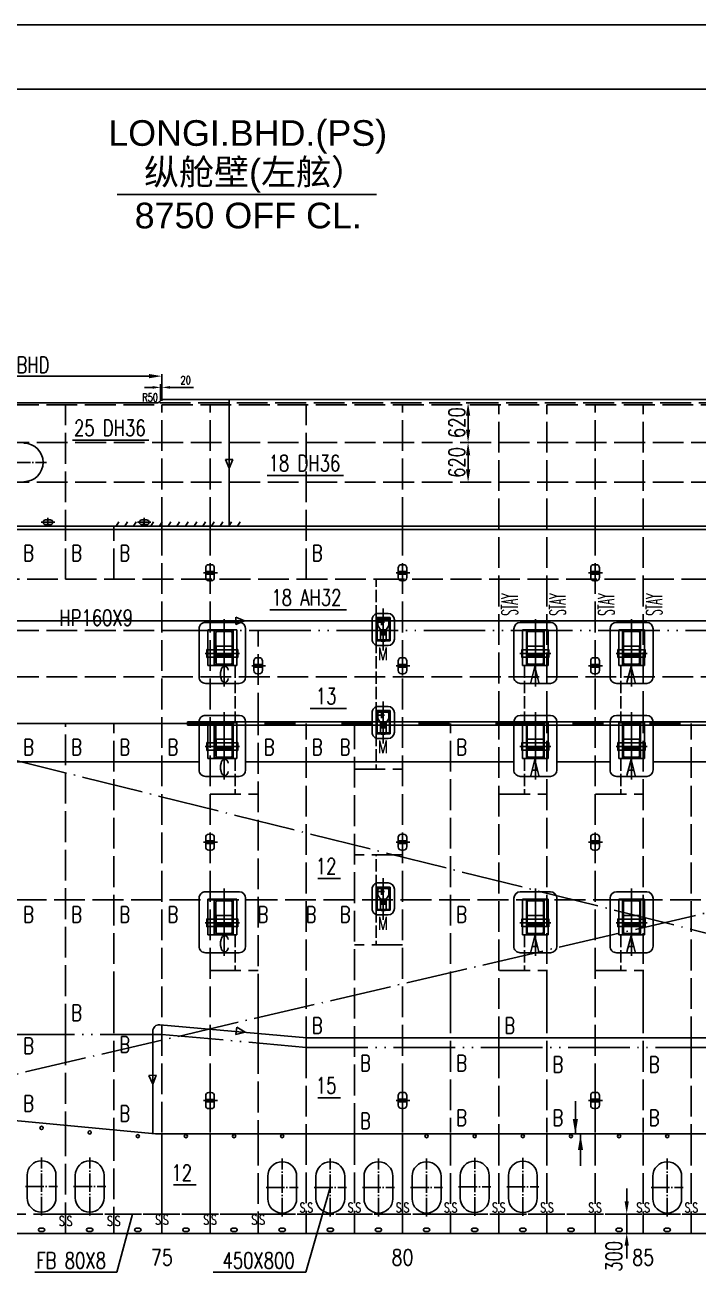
# Model space of a CAD drawing. Extents: x 415680 to 564480, y 322172 to 354547.
# Drawn here: x 468206 to 478696, y 332527 to 351972 of the extents above; entities that cross this region are included whole.
import ezdxf
from ezdxf.enums import TextEntityAlignment as Align

# ---------------------------------------------------------------- set-up
doc = ezdxf.new("R2010")
doc.units = 0
doc.header["$LTSCALE"] = 40
doc.header["$MEASUREMENT"] = 0
for name, pattern in [('ACAD_ISO02W100', [15, 12, -3]), ('ACAD_ISO03W100', [30, 12, -18]), ('ACAD_ISO04W100', [30.5, 24, -3, 0.5, -3]), ('ACAD_ISO05W100', [34, 24, -3, 0.5, -3, 0.5, -3]), ('DASHDOT', [1, 0.5, -0.25, 0, -0.25]), ('HIDDEN', [0.375, 0.25, -0.125])]:
    doc.linetypes.add(name, pattern=pattern)
doc.layers.get('0').update_dxf_attribs({"linetype": 'CONTINUOUS'})
doc.layers.get('DEFPOINTS').update_dxf_attribs({"linetype": 'CONTINUOUS'})
for name, color, linetype in [('01CONTINUOUS', 2, 'CONTINUOUS'), ('11TEXTE', 4, 'CONTINUOUS'), ('12TEXTC', 6, 'CONTINUOUS'), ('BT_ENG', 7, 'CONTINUOUS'), ('C-CEN', 4, 'ACAD_ISO04W100'), ('C-CON', 4, 'CONTINUOUS'), ('C-DAS', 4, 'ACAD_ISO02W100'), ('FRAME', 7, 'CONTINUOUS'), ('Y-CON', 2, 'CONTINUOUS'), ('Y-DAS', 2, 'ACAD_ISO02W100'), ('Y-H', 2, 'ACAD_ISO03W100'), ('Y-PH', 2, 'ACAD_ISO05W100')]:
    doc.layers.add(name, color=color, linetype=linetype)
doc.styles.add('ROMANS', font='romans.shx', dxfattribs={"width": 0.75, "height": 250, "bigfont": 'hzdx.shx'})
doc.styles.add('SWISS721LIGHTBT', font='swissl.ttf')
doc.dimstyles.new('DM-100', dxfattribs={"dimscale": 0, "dimtxt": 250, "dimasz": 200, "dimexe": 30, "dimexo": 30, "dimgap": 50, "dimtad": 1, "dimdec": 0, "dimzin": 0, "dimdsep": 46, "dimtxsty": 'ROMANS', "dimcen": 0, "dimclrd": 1, "dimclre": 1, "dimclrt": 1, "dimadec": 0, "dimazin": 0, "dimtfac": 1, "dimtdec": 0, "dimtmove": 0, "dimatfit": 3, "dimfxl": 1, "dimtolj": 1, "dimtzin": 0, "dimarcsym": 0})

# ---------------------------------------------------------------- blocks, each defined once
blk = doc.blocks.new('A$C2C786277')
at = {"layer": 'C-CEN', "ltscale": 0.1}
for p, q in [((2.44756229222e-05, 67.49955664703157), (210.0000244756229, 67.49955664703157)), ((105.0000244756229, 134.9995566470315), (105.0000244756811, -0.000443352968432))]:
    blk.add_line(p, q, dxfattribs=at)
at = {"layer": 'C-CON'}
for p, q in [((142.5000244756229, 104.9995566470315), (67.50002447562292, 104.9995566470315)), ((67.50002447562292, 29.99955664703157), (142.5000244756229, 29.99955664703157))]:
    blk.add_line(p, q, dxfattribs=at)
for centre, start, end in [((67.50002447562292, 67.49955664703157), 90, 270), ((142.5000244756229, 67.49955664703157), 270, 90)]:
    blk.add_arc(centre, 37.5, start, end, dxfattribs=at)
blk = doc.blocks.new('A$C75882CA2')
at = {"layer": 'C-CON'}
for p, q in [((0, 57.23831520974636), (136.0676377064083, 114.4766304192599)), ((0, 57.23831520974636), (136.0676377064083, 2.328306e-10)), ((136.0676377064083, 2.328306e-10), (136.0676377064083, 114.4766304192599))]:
    blk.add_line(p, q, dxfattribs=at)
blk = doc.blocks.new('*D79')
at = {"color": 1, "linetype": 'ByBlock', "transparency": 16777216}
for p, q in [((475249.9961420268, 346080.2937785738), (475082.1074630045, 346080.2937785738)), ((475112.1074630045, 345880.2937785737), (475112.1074630045, 345660.2937785737)), ((475249.9961420268, 345460.2937785737), (475082.1074630045, 345460.2937785737))]:
    blk.add_line(p, q, dxfattribs=at)
for points in [[(475078.7741296711, 345880.2937785737), (475145.4407963378, 345880.2937785737), (475112.1074630045, 346080.2937785738)], [(475078.7741296711, 345660.2937785737), (475145.4407963378, 345660.2937785737), (475112.1074630045, 345460.2937785737)]]:
    blk.add_solid(points, dxfattribs=at)
at = {"layer": 'DEFPOINTS', "color": 0, "linetype": 'ByBlock', "transparency": 16777216}
for p in [(475279.996142027, 346080.2937785738), (475112.1074630045, 345460.2937785737), (475279.996142027, 345460.2937785737)]:
    blk.add_point(p, dxfattribs=at)
at = {"color": 1, "linetype": 'ByBlock', "transparency": 16777216, "insert": (474937.1074630046, 345770.2937785738), "char_height": 250, "attachment_point": 5, "rotation": 90, "style": 'ROMANS'}
blk.add_mtext('\\A1;620', dxfattribs=at)
blk = doc.blocks.new('*D80')
at = {"color": 1, "linetype": 'ByBlock', "transparency": 16777216}
for p, q in [((475249.9961420268, 345460.2937785737), (475082.1074630045, 345460.2937785737)), ((475112.1074630045, 345260.2937785737), (475112.1074630045, 345040.2937785739)), ((475249.996142027, 344840.2937785739), (475082.1074630045, 344840.2937785739))]:
    blk.add_line(p, q, dxfattribs=at)
for points in [[(475078.7741296711, 345260.2937785737), (475145.4407963378, 345260.2937785737), (475112.1074630045, 345460.2937785737)], [(475078.7741296711, 345040.2937785739), (475145.4407963378, 345040.2937785739), (475112.1074630045, 344840.2937785739)]]:
    blk.add_solid(points, dxfattribs=at)
at = {"layer": 'DEFPOINTS', "color": 0, "linetype": 'ByBlock', "transparency": 16777216}
for p in [(475279.996142027, 345460.2937785737), (475112.1074630045, 344840.2937785739), (475279.996142027, 344840.2937785739)]:
    blk.add_point(p, dxfattribs=at)
at = {"color": 1, "linetype": 'ByBlock', "transparency": 16777216, "insert": (474937.1074630046, 345150.2937785738), "char_height": 250, "attachment_point": 5, "rotation": 90, "style": 'ROMANS'}
blk.add_mtext('\\A1;620', dxfattribs=at)
blk = doc.blocks.new('POT')
at = {"color": 90, "linetype": 'Continuous'}
for p, q in [((-0.9925530907421487, 0), (1.166671234090244, 0)), ((-0.6750000000001819, -0.75), (-0.6750000000001819, 0.75)), ((-0.6750000000001819, 0.1999999999534339), (0.6750000000001819, 0.1999999999534339)), ((-0.1750000000001819, 1.25), (0.1750000000001819, 1.250000000232829)), ((0, 1.440322933252899), (0, -1.517255435232073)), ((0.6750000000001819, -0.75), (0.6750000000001819, 0.7500000002328308)), ((-0.6750000000001819, -0.1999999999534339), (0.6750000000001819, -0.1999999999534339)), ((-0.1750000000001819, -1.25), (0.1750000000001819, -1.25))]:
    blk.add_line(p, q, dxfattribs=at)
for centre, start, end in [((-0.1750000000001819, 0.75), 90, 180), ((0.1750000000001819, 0.7500000002328308), 0, 90), ((-0.1750000000001819, -0.75), 180, 270), ((0.1750000000001819, -0.75), 270, 0)]:
    blk.add_arc(centre, 0.5, start, end, dxfattribs=at)
blk = doc.blocks.new('*X118')
at = {"color": 0}
for p, q in [((45016.56986430842, -1105591.827123129), (45022.20348385148, -1105586.193503586)), ((45016.56986430858, -1105589.705802785), (45020.08216350806, -1105586.193503586)), ((45016.56986430874, -1105587.584482441), (45017.96084316465, -1105586.193503585)), ((45016.61560235703, -1105593.902705424), (45024.27894996404, -1105586.239357817)), ((45018.44612453647, -1105594.193503588), (45024.5698643087, -1105588.069763816)), ((45020.56744487981, -1105594.193503588), (45024.56986430856, -1105590.191084159)), ((45022.68876522315, -1105594.193503588), (45024.56986430842, -1105592.312404503))]:
    blk.add_line(p, q, dxfattribs=at)
blk = doc.blocks.new('A$C0C446545')
at = {"color": 3, "linetype": 'DASHDOT'}
for p, q in [((0, -7.666666774312033), (0, 1)), ((0.2666666669538245, -1.800000013783574), (-1.066666667873505, -1.800000013783574)), ((-0.4000000004598406, -2.466666685417294), (-0.4000000004598406, -1.133333341917022)), ((0.6666666674136651, -3.933333419961853), (-0.6666666674136651, -3.933333419961853))]:
    blk.add_line(p, q, dxfattribs=at)
at = {"color": 5, "linetype": 'HIDDEN'}
for p, q in [((-1.466666668333346, -5.666666823206468), (-1.466666668333346, -0.8666667300276458)), ((1.466666668333346, -0.866666729794815), (-1.466666668333346, -0.8666667300276458)), ((-1.266666668117977, -5.666666823206468), (-1.266666668117977, -0.866666729794815)), ((1.266666668088872, -1.066666731378062), (-1.266666668117977, -1.066666731145232)), ((1.266666668088872, -5.6666668234393), (1.266666668088872, -0.866666729794815)), ((1.466666668333346, -5.6666668234393), (1.466666668333346, -0.866666729794815)), ((-1.466666668333346, -5.666666823206468), (1.466666668333346, -5.6666668234393)), ((-1.266666668117977, -5.514889009762554), (1.266666668088872, -5.514889009762554))]:
    blk.add_line(p, q, dxfattribs=at)
at = {"color": 7, "linetype": 'Continuous'}
for p, q in [((-1.13333333461196, -2.533333352766931), (-1.13333333461196, -1.466666677733883)), ((1.13333333461196, -2.533333352766931), (1.13333333461196, -1.466666677733883)), ((-0.6000000004423784, -5.506666765548287), (-0.6000000004423784, -3.400000082561746)), ((-0.5333333339949605, -4.400000090477988), (-0.5333333339367528, -3.466666749445721)), ((-0.4666666671982968, -3.400000082328915), (0.4666666671982968, -3.400000082328915)), ((0.466666667140089, -4.466666757594794), (-0.4666666672565043, -4.466666757594794)), ((0.5333333339367528, -3.466666749678551), (0.5333333338785451, -4.400000090477988)), ((0.6000000005878974, -5.506666765315457), (0.6000000005878974, -3.400000082561746))]:
    blk.add_line(p, q, dxfattribs=at)
at = {"color": 7}
for p, q in [((-1.13333333461196, -2.533333352766931), (-0.6000000004423784, -3.400000082561746)), ((-0.8666666676581369, -1.200000009033827), (0.8666666676581369, -1.200000009033827)), ((0.6000000005878974, -3.400000082561746), (1.13333333461196, -2.533333352766931)), ((-0.3333333334594499, -5.600000099511816), (0.3333333336340729, -5.600000099511816)), ((-0.3333333334594499, -5.773333434248342), (0.3333333336340729, -5.773333434015512))]:
    blk.add_line(p, q, dxfattribs=at)
blk.add_lwpolyline([(2.333333335991483, -5.333333441056312), (2.333333336020586, -1.333333333255722, 0.4142135623730951), (1.000000002677551, 0), (-1.000000001135048, 0, 0.4142135623730951), (-2.333333335991483, -1.333333333488553), (-2.333333335991483, -5.333333430811761, 0.4142135623730951), (-1.000000002648448, -6.666666774312033), (1.000000002648448, -6.666666774312033, 0.4142135623714969)], format="xyb", close=True, dxfattribs=at)
for centre, major_axis, ratio, start_param, end_param in [((-0.8666666676581369, -1.466666677733883), (0.1885618091554438, 0.1885618091554438), 0.9999999998027771, 0.7853981634960597, 2.356194490093732), ((-0.4000000004598406, -1.800000013783574), (0.3299831660260679, 0.3299831660260679), 0.9999999999999998, 3.3074222e-09, 6.283185310487008), ((0.8666666676581369, -1.466666677733883), (-0.1885618091554436, 0.1885618091554437), 0.9999999998027771, 3.926990817085853, 5.497787143683526), ((-0.3333333334594499, -5.333333430811761), (-0.1885618091760232, 0.1885618091760232), 0.9999999996936375, 0.7853981635506293, 2.356194490039163), ((-0.3333333334594499, -5.506666765548287), (-0.1885618091760232, 0.1885618091760232), 0.9999999996936375, 0.7853981635506293, 2.356194490039163), ((0.3333333336340729, -5.333333430811761), (0.1885618091554438, 0.1885618091554438), 0.9999999998027771, 3.926990817085851, 5.497787143683526), ((0.3333333336340729, -5.506666765315457), (0.1885618091554438, 0.1885618091554438), 0.9999999998027771, 3.926990817085851, 5.497787143683526)]:
    blk.add_ellipse(centre, major_axis=major_axis, ratio=ratio, start_param=start_param, end_param=end_param, dxfattribs=at)
at = {"color": 7, "linetype": 'Continuous'}
for centre, major_axis, ratio, start_param, end_param in [((-0.4666666671982968, -3.466666749445721), (0.0471404523022716, 0.0471404523022716), 0.9999999983606968, 0.7853981642170998, 2.356194489372691), ((-0.4666666672565043, -4.400000090477988), (-0.0471404523022716, 0.0471404523022716), 0.9999999983606968, 0.7853981642170998, 2.356194489372691), ((0.4666666671982968, -3.466666749678551), (-0.0471404523504924, 0.0471404523504924), 0.9999999998073203, 3.926990817083581, 5.497787143685797), ((0.466666667140089, -4.400000090477988), (0.0471404523022716, 0.0471404523022716), 0.9999999983606968, 3.926990817806892, 5.497787142962486)]:
    blk.add_ellipse(centre, major_axis=major_axis, ratio=ratio, start_param=start_param, end_param=end_param, dxfattribs=at)
at = {"color": 2, "xscale": 0.1333333334769122, "yscale": 0.1333333344664425, "zscale": 0.1333333333333333}
blk.add_blockref('*X118', (-6002.742655387905, 147408.0935996855), dxfattribs=at)
blk = doc.blocks.new('A$C76640EC8')
at = {"color": 3, "linetype": 'DASHDOT'}
for p, q in [((-9.095e-13, 5.3499999998603), (4.547e-13, -5.149999788496643)), ((2.4200000002088, 0), (-2.41999999997779, 0))]:
    blk.add_line(p, q, dxfattribs=at)
at = {"color": 5, "linetype": 'HIDDEN'}
for p, q in [((-2.00000000007185, 3.700000000186264), (2.000000000297859, 3.700000000186264)), ((-2.00000000007185, 3.700000000186264), (-2.000000000069575, -1.850000044330953)), ((-1.400000000058752, 3.700000000186264), (-1.400000000056478, -1.850000044330953)), ((-1.400000000058752, 3.550000000046566), (1.400000000284762, 3.550000000046566)), ((1.400000000284762, 3.700000000186264), (1.400000000287036, -1.850000044330953)), ((2.000000000297859, 3.700000000186264), (2.000000000300132, -1.850000044330953)), ((-2.119999999872561, 0.6250000004656613), (-1.999999999967711, 0.6250000004656613)), ((-2.119999999872561, 0.6250000004656613), (-2.119999999872561, -0.6250000006984922)), ((-1.999999999967711, 0.5750000004190952), (1.999999999968621, 0.5750000004190952)), ((-1.984999999574938, 0.5750000004190952), (-1.994999999817081, 0.5650000001769513)), ((-1.994999999811624, 0.5650000001769513), (-1.994999999811624, -0.5650000004097822)), ((-1.984999999574938, 0.5750000004190952), (-1.984999999574938, -0.5750000006519258)), ((1.984999999575848, 0.5750000004190952), (1.994999999817991, 0.5650000001769513)), ((1.984999999575848, 0.5750000004190952), (1.984999999575848, -0.5750000006519258)), ((1.994999999812534, 0.5650000001769513), (1.994999999812534, -0.5650000004097822)), ((2.119999999873471, 0.6250000004656613), (1.999999999968621, 0.6250000004656613)), ((2.119999999873471, 0.6250000004656613), (2.119999999873471, -0.6250000006984922)), ((-2.119999999872561, -0.6250000006984922), (-1.999999999967711, -0.6250000006984922)), ((-1.999999999967711, -0.5750000006519258), (1.999999999968621, -0.5750000006519258)), ((2.000000000300132, -1.850000044330953), (-2.000000000069575, -1.850000044330953)), ((-1.984999999574938, -0.5750000006519258), (-1.994999999817081, -0.5650000004097822)), ((1.400000000287036, -1.762149308808147), (-1.400000000056478, -1.762149308808147)), ((1.984999999575848, -0.5750000006519258), (1.994999999817991, -0.5650000004097822)), ((2.119999999873471, -0.6250000006984922), (1.999999999968621, -0.6250000006984922))]:
    blk.add_line(p, q, dxfattribs=at)
at = {"color": 1, "linetype": 'Continuous'}
blk.add_line((-1.25000000002683, 0.6000000124331564), (1.250000000027738, 0.6000000124331564), dxfattribs=at)
at = {"color": 7, "linetype": 'Continuous'}
for p, q in [((-1.25000000002683, -0.2330157570540905), (1.250000000027738, -0.2330157570540905)), ((-1.25000000002683, -0.3500029905699193), (1.250000000027738, -0.3500029905699193))]:
    blk.add_line(p, q, dxfattribs=at)
for points in [[(3.350000000072212, -3.649999788496643), (3.350000000071758, 3.849999999860301, 0.4142135623730951), (2.350000000071759, 4.8499999998603), (-2.350000000074031, 4.8499999998603, 0.4142135623730951), (-3.350000000074031, 3.849999999860301), (-3.350000000073578, -3.649999788496643, 0.4142135623730951), (-2.350000000073578, -4.649999788496643), (2.350000000084491, -4.649999788496643, 0.4142135623695601)], [(1.075000000052568, -1.649995596613734), (-1.075000000049839, -1.649995596613734, -0.4142135623729816), (-1.275000000049657, -1.449995596660301), (-1.275000000051477, 3.25, -0.4142135623732367), (-1.075000000051659, 3.449999999953433), (1.075000000050749, 3.449999999953433, -0.4142135623729537), (1.275000000050567, 3.25), (1.275000000052386, -1.449995596660301, -0.4142135623732365)], [(1.050000000028376, -1.649995596613734, 0.4142135623730951), (1.250000000028194, -1.449995596660301), (1.250000000027738, 1.150000000838189), (-1.25000000002683, 1.150000000838189), (-1.25000000002683, -1.449995596660301, 0.4142135623730951), (-1.050000000027011, -1.649995596613734)]]:
    blk.add_lwpolyline(points, format="xyb", close=True, dxfattribs=at)
blk = doc.blocks.new('A$C71C01ADF')
at = {"color": 3, "linetype": 'DASHDOT'}
for p, q in [((-9.095e-13, 5.3499999998603), (4.547e-13, -5.149999788496643)), ((2.4200000002088, 0), (-2.969999999847913, 0))]:
    blk.add_line(p, q, dxfattribs=at)
at = {"color": 5, "linetype": 'HIDDEN'}
for p, q in [((-2.549999999941973, 3.700000000186264), (2.000000000297859, 3.700000000186264)), ((-2.549999999941973, 3.700000000186264), (-2.5499999999397, -1.850000044330953)), ((-1.55000000017162, 3.700000000186264), (-1.550000000169347, -1.850000044330953)), ((-1.55000000017162, 3.550000000046566), (1.400000000284762, 3.550000000046566)), ((1.400000000284762, 3.700000000186264), (1.400000000287036, -1.850000044330953)), ((2.000000000297859, 3.700000000186264), (2.000000000300132, -1.850000044330953)), ((-2.669999999742684, 0.6250000004656613), (-2.549999999837837, 0.6250000004656613)), ((-2.669999999742684, 0.6250000004656613), (-2.669999999742684, -0.6250000006984922)), ((-2.549999999837837, 0.5750000004190952), (1.999999999968621, 0.5750000004190952)), ((-2.534999999445061, 0.5750000004190952), (-2.544999999687206, 0.5650000001769513)), ((-2.544999999681749, 0.5650000001769513), (-2.544999999681749, -0.5650000004097822)), ((-2.534999999445061, 0.5750000004190952), (-2.534999999445061, -0.5750000006519258)), ((1.984999999575848, 0.5750000004190952), (1.994999999817991, 0.5650000001769513)), ((1.984999999575848, 0.5750000004190952), (1.984999999575848, -0.5750000006519258)), ((1.994999999812534, 0.5650000001769513), (1.994999999812534, -0.5650000004097822)), ((2.119999999873471, 0.6250000004656613), (1.999999999968621, 0.6250000004656613)), ((2.119999999873471, 0.6250000004656613), (2.119999999873471, -0.6250000006984922)), ((-2.669999999742684, -0.6250000006984922), (-2.549999999837837, -0.6250000006984922)), ((-2.549999999837837, -0.5750000006519258), (1.999999999968621, -0.5750000006519258)), ((2.000000000300132, -1.850000044330953), (-2.5499999999397, -1.850000044330953)), ((-2.534999999445061, -0.5750000006519258), (-2.544999999687206, -0.5650000004097822)), ((1.400000000287036, -1.762149308808147), (-1.550000000169347, -1.762149308808147)), ((1.984999999575848, -0.5750000006519258), (1.994999999817991, -0.5650000004097822)), ((2.119999999873471, -0.6250000006984922), (1.999999999968621, -0.6250000006984922))]:
    blk.add_line(p, q, dxfattribs=at)
at = {"color": 1, "linetype": 'Continuous'}
blk.add_line((-1.25000000002683, 0.6000000124331564), (1.250000000027738, 0.6000000124331564), dxfattribs=at)
at = {"color": 7, "linetype": 'Continuous'}
for p, q in [((-1.25000000002683, -0.2330157570540905), (1.250000000027738, -0.2330157570540905)), ((-1.25000000002683, -0.3500029905699193), (1.250000000027738, -0.3500029905699193))]:
    blk.add_line(p, q, dxfattribs=at)
for points in [[(3.350000000072212, -3.649999788496643), (3.350000000071758, 3.849999999860301, 0.4142135623730951), (2.350000000071759, 4.8499999998603), (-2.899999999944157, 4.8499999998603, 0.4142135623730951), (-3.899999999944157, 3.849999999860301), (-3.899999999943701, -3.649999788496643, 0.4142135623730951), (-2.899999999943701, -4.649999788496643), (2.350000000084491, -4.649999788496643, 0.4142135623695601)], [(1.075000000052568, -1.649995596613734), (-1.075000000049839, -1.649995596613734, -0.4142135623729816), (-1.275000000049657, -1.449995596660301), (-1.275000000051477, 3.25, -0.4142135623732367), (-1.075000000051659, 3.449999999953433), (1.075000000050749, 3.449999999953433, -0.4142135623729537), (1.275000000050567, 3.25), (1.275000000052386, -1.449995596660301, -0.4142135623732365)], [(1.050000000028376, -1.649995596613734, 0.4142135623730951), (1.250000000028194, -1.449995596660301), (1.250000000027738, 1.150000000838189), (-1.25000000002683, 1.150000000838189), (-1.25000000002683, -1.449995596660301, 0.4142135623730951), (-1.050000000027011, -1.649995596613734)]]:
    blk.add_lwpolyline(points, format="xyb", close=True, dxfattribs=at)
blk = doc.blocks.new('*D125')
at = {"color": 1, "linetype": 'ByBlock', "transparency": 16777216}
for p, q in [((465839.9961420268, 346110.2937785736), (465839.9961420268, 346525.87072497)), ((470339.9961420271, 346110.2937785736), (470339.9961420271, 346525.87072497)), ((470139.996142027, 346495.8707249702), (466039.996142027, 346495.8707249702))]:
    blk.add_line(p, q, dxfattribs=at)
for points in [[(466039.996142027, 346529.2040583034), (466039.996142027, 346462.5373916367), (465839.9961420268, 346495.8707249702)], [(470139.996142027, 346529.2040583034), (470139.996142027, 346462.5373916367), (470339.9961420271, 346495.8707249702)]]:
    blk.add_solid(points, dxfattribs=at)
at = {"layer": 'DEFPOINTS', "color": 0, "linetype": 'ByBlock', "transparency": 16777216}
for p in [(465839.9961420268, 346495.8707249702), (465839.9961420268, 346080.2937785736), (470339.9961420271, 346080.2937785736)]:
    blk.add_point(p, dxfattribs=at)
at = {"color": 1, "linetype": 'ByBlock', "transparency": 16777216, "insert": (468089.9961420271, 346670.8707249701), "char_height": 250, "attachment_point": 5, "style": 'ROMANS'}
blk.add_mtext('\\A1;W.T.BHD', dxfattribs=at)

msp = doc.modelspace()

# ---------------------------------------------------------------- linework, layer by layer
at = {"color": 2}
msp.add_line((418280.0053250677, 350971.5503269852), (563380.0053250678, 350971.5503269883), dxfattribs=at)
at = {"color": 3, "linetype": 'ByBlock', "ltscale": 1.5}
for p, q in [((470194.9961420273, 346320.293778574), (470069.9961420272, 346320.293778574)), ((470319.9961420272, 346320.293778574), (470339.9961420273, 346320.293778574)), ((470464.9961420273, 346320.293778574), (470831.6628086939, 346320.293778574))]:
    msp.add_line(p, q, dxfattribs=at)
at = {"linetype": 'ByBlock', "ltscale": 1.5}
msp.add_line((470319.9961420272, 346130.293778574), (470319.9961420272, 346370.293778574), dxfattribs=at)
at = {"ltscale": 1.5}
msp.add_line((465910.0521147673, 346080.2937785738, 50.00000000000852), (470269.9961420273, 346080.2937785738, 50.00000000000852), dxfattribs=at)
for p, q in [((469629.8610187839, 344155.3830582134), (469670.7837536883, 344222.0249273688)), ((469764.8610187839, 344155.3830582134), (469805.7837536882, 344222.0249273688)), ((469899.8610187838, 344155.3830582134), (469940.7837536884, 344222.0249273688)), ((470034.8610187838, 344155.3830582134), (470075.7837536882, 344222.0249273688)), ((470169.8610187839, 344155.3830582134), (470210.7837536884, 344222.0249273688)), ((470304.8610187837, 344155.3830582134), (470345.7837536883, 344222.0249273688)), ((470439.8610187839, 344155.3830582134), (470480.7837536884, 344222.0249273688)), ((470574.8610187838, 344155.3830582134), (470615.7837536883, 344222.0249273688)), ((470709.8610187839, 344155.3830582134), (470750.7837536883, 344222.0249273688)), ((470844.8610187839, 344155.3830582134), (470885.7837536883, 344222.0249273688)), ((470979.8610187839, 344155.3830582134), (471020.7837536882, 344222.0249273688)), ((471114.8610187839, 344155.3830582134), (471155.7837536882, 344222.0249273688)), ((471249.8610187838, 344155.3830582134), (471290.7837536882, 344222.0249273688)), ((471384.8610187839, 344155.3830582134), (471425.7837536883, 344222.0249273688)), ((471519.8610187839, 344155.3830582134), (471560.7837536882, 344222.0249273688)), ((470739.9961420271, 341105.2937785736), (470739.9961420271, 341055.2937785737)), ((476783.583227521, 334670.4285340411), (476783.583227521, 335193.3406316671)), ((476863.5832275211, 334670.428534041), (476863.5832275212, 334183.3406316671)), ((470339.9961420268, 333130.2937785738), (470339.9961420268, 333330.2937785738)), ((474089.9961420271, 333130.2937785738), (474089.9961420271, 333330.2937785738)), ((477839.9961420269, 333130.2937785738), (477839.9961420269, 333330.2937785738)), ((468839.996142027, 333130.2937785738), (468839.996142027, 333230.2937785737)), ((469589.9961420269, 333130.2937785738), (469589.9961420269, 333230.2937785737)), ((471089.996142027, 333130.2937785738), (471089.996142027, 333230.2937785737)), ((471839.996142027, 333130.2937785738), (471839.996142027, 333230.2937785737)), ((472589.996142027, 333130.2937785738), (472589.996142027, 333230.2937785737)), ((473339.9961420269, 333130.2937785738), (473339.9961420269, 333230.2937785737)), ((474839.996142027, 333130.2937785738), (474839.996142027, 333230.2937785737)), ((475589.9961420269, 333130.2937785738), (475589.9961420269, 333230.2937785737)), ((476339.9961420271, 333130.2937785738), (476339.9961420271, 333230.2937785737)), ((477089.9961420268, 333130.2937785738), (477089.9961420268, 333230.2937785737)), ((478589.996142027, 333130.2937785738), (478589.996142027, 333230.2937785737))]:
    msp.add_line(p, q)
at = {"color": 3, "linetype": 'DASHDOT'}
msp.add_line((471309.9961432968, 342692.7937789697), (471309.9961432968, 341702.7937780478), dxfattribs=at)
at = {"color": 1, "linetype": 'ByBlock'}
for p, q in [((477584.0813833617, 333630.3830582134), (477584.0813833617, 333830.3830582134)), ((477584.0813833617, 333430.3830582134), (477584.0813833617, 333136.0894430253)), ((477584.0813833617, 333430.3830582134), (477584.0813833617, 333136.0894430253)), ((477584.0813833617, 332936.0894430254), (477584.0813833617, 332736.0894430253))]:
    msp.add_line(p, q, dxfattribs=at)
for points in [[(440339.9961420272, 344155.3830582133), (512339.9961420272, 344155.3830582134)], [(440339.9961420272, 344105.3830582133), (512339.9961420272, 344105.3830582134)], [(470739.9961420271, 341105.2937785736), (510439.9961420271, 341105.2937785736)], [(470739.9961420271, 341055.2937785737), (510439.9961420271, 341055.2937785737)]]:
    msp.add_lwpolyline(points)
for points in [[(476783.583227521, 334670.4285340411, 0, 80, 0), (476783.583227521, 334912.2606904798, 80, 80, 0)], [(476863.5832275211, 334670.428534041, 0, 80, 0), (476863.5832275211, 334428.596377602, 80, 80, 0)]]:
    msp.add_lwpolyline(points, format="xyseb")
at = {"ltscale": 1.5}
msp.add_arc((470269.9961420273, 346130.293778574), 50, 270, 3.33505e-11, dxfattribs=at)
msp.add_arc((468189.9961420272, 345150.293778574), 300, 270, 90)
at = {"color": 3, "linetype": 'ByBlock', "ltscale": 1.5}
for points in [[(470194.9961420273, 346341.1271119073), (470194.9961420273, 346299.4604452406), (470319.9961420272, 346320.293778574)], [(470464.9961420273, 346341.1271119073), (470464.9961420273, 346299.4604452406), (470339.9961420273, 346320.293778574)]]:
    msp.add_solid(points, dxfattribs=at)
at = {"color": 1, "linetype": 'ByBlock'}
for points in [[(477550.7480500285, 333630.3830582134), (477617.414716695, 333630.3830582134), (477584.0813833617, 333430.3830582134)], [(477550.7480500285, 332936.0894430254), (477617.414716695, 332936.0894430254), (477584.0813833617, 333136.0894430253)]]:
    msp.add_solid(points, dxfattribs=at)
at = {"layer": '01CONTINUOUS'}
msp.add_line((473682.9604216508, 349325.8651882332), (469645.8210900701, 349325.8651882332), dxfattribs=at)
at = {"layer": 'BT_ENG'}
msp.add_line((415780.0053250677, 351971.5503269881), (564380.0053250679, 351971.5503269881), dxfattribs=at)
at = {"layer": 'C-CEN', "ltscale": 0.3}
for p, q in [((467639.9961420272, 345150.293778574), (468539.9961420272, 345150.293778574)), ((468464.9961420265, 333410.2937785737), (468464.9961420265, 334310.2937785737)), ((469214.9961420261, 333410.2937785737), (469214.9961420262, 334310.2937785737)), ((472214.9961420271, 333395.3830582132), (472214.9961420271, 334295.3830582132)), ((472964.996142027, 333395.3830582132), (472964.9961420272, 334295.3830582132)), ((473714.9961420271, 333395.3830582132), (473714.9961420271, 334295.3830582132)), ((474464.9961420271, 333395.3830582132), (474464.9961420271, 334295.3830582132)), ((475214.9961420271, 333405.3830582133), (475214.9961420272, 334305.3830582132)), ((475964.996142027, 333405.3830582133), (475964.9961420271, 334305.3830582133)), ((478214.996142027, 333395.3830582132), (478214.996142027, 334295.3830582132)), ((468214.9961420265, 333860.2937785737), (468714.9961420265, 333860.2937785737)), ((468964.996142026, 333860.2937785737), (469464.9961420261, 333860.2937785737)), ((471964.996142027, 333845.3830582132), (472464.9961420271, 333845.3830582132)), ((472714.9961420272, 333845.3830582132), (473214.9961420271, 333845.3830582132)), ((473464.9961420271, 333845.3830582132), (473964.996142027, 333845.3830582132)), ((474214.996142027, 333845.3830582132), (474714.9961420271, 333845.3830582132)), ((474964.9961420272, 333855.3830582132), (475464.9961420271, 333855.3830582132)), ((475714.996142027, 333855.3830582133), (476214.996142027, 333855.3830582133)), ((477964.9961420271, 333845.3830582132), (478464.996142027, 333845.3830582132))]:
    msp.add_line(p, q, dxfattribs=at)
at = {"layer": 'C-CEN'}
for p, q in [((465839.9961420261, 335090.2937785738), (491339.9961420271, 341055.2937785737)), ((491338.2077563228, 334680.2831171168), (465864.996142027, 341055.2937785737))]:
    msp.add_line(p, q, dxfattribs=at)
at = {"layer": 'C-CON'}
for p, q in [((470319.9961420272, 346130.293778574, 50.00000000000852), (512359.9961420271, 346130.293778574, 50.00000000000852)), ((471389.996142026, 344155.3830582134), (471389.9961420261, 346130.2937785737)), ((468947.1394188427, 345496.3350830456), (470139.1705129561, 345496.3350830456)), ((471980.1602705529, 344947.651478954), (473172.1913646661, 344947.651478954)), ((472023.0449695548, 342852.2139051497), (473215.0760636681, 342852.2139051497)), ((472651.8831471156, 341315.5999209609), (473216.1905882215, 341315.5999209609)), ((465244.9961420153, 340480.3830582098), (470919.9961432864, 340480.38305821)), ((471644.9961432995, 340480.38305821), (475824.9961426622, 340480.38305821)), ((476494.9961426768, 340480.38305821), (477324.9961433824, 340480.38305821)), ((477994.9961433972, 340480.38305821), (482164.9961426896, 340480.38305821)), ((472772.0755669422, 338662.3801618489), (473124.4709324879, 338662.3801618489)), ((470198.8501210555, 336283.9512026603), (470198.8501210555, 334680.2831171169)), ((470307.7041000839, 336383.5584667296), (472598.8501210557, 336179.9010426433)), ((472593.4274458907, 336180.3830582135), (510077.2687238478, 336180.3830582135)), ((472772.0755669422, 335244.4610110398), (473124.4709324879, 335244.4610110398)), ((468239.9961420265, 333685.2937785739), (468239.9961420265, 334035.2937785738)), ((468689.9961420265, 333685.2937785739), (468689.9961420265, 334035.2937785738)), ((468989.9961420261, 333685.2937785739), (468989.9961420262, 334035.2937785738)), ((469439.9961420261, 333685.2937785739), (469439.9961420262, 334035.2937785738)), ((470522.0755669411, 333884.595766507), (470874.4709324864, 333884.595766507)), ((471989.9961420271, 333670.3830582133), (471989.9961420272, 334020.3830582133)), ((472439.9961420271, 334020.3830582133), (472439.996142027, 333670.3830582133)), ((472739.996142027, 333670.3830582134), (472739.9961420272, 334020.3830582133)), ((473189.996142027, 333670.3830582134), (473189.9961420272, 334020.3830582133)), ((473489.996142027, 333670.3830582134), (473489.996142027, 334020.3830582133)), ((473939.9961420271, 333670.3830582134), (473939.9961420271, 334020.3830582133)), ((473939.9961420271, 333670.3830582133), (473939.9961420271, 334020.3830582133)), ((474239.9961420271, 333670.3830582134), (474239.9961420271, 334020.3830582133)), ((474689.9961420271, 333670.3830582134), (474689.9961420271, 334020.3830582133)), ((474989.9961420271, 333680.3830582134), (474989.9961420272, 334030.3830582133)), ((475439.9961420271, 333680.3830582134), (475439.9961420272, 334030.3830582133)), ((475739.996142027, 333680.3830582134), (475739.9961420271, 334030.3830582134)), ((476189.9961420271, 333680.3830582134), (476189.9961420271, 334030.3830582134)), ((477989.996142027, 333670.3830582133), (477989.9961420271, 334020.3830582133)), ((478439.9961420271, 333670.3830582133), (478439.9961420271, 334020.3830582133)), ((472582.1074630045, 332526.5825188245), (472964.996142027, 333845.3830582132)), ((469638.6829445272, 332526.5825188245), (469881.443277854, 333430.3830582134)), ((468490.1018013615, 333210.3830582134), (468439.8904826931, 333210.3830582134)), ((468490.1018013614, 333210.3830582134), (468439.8904826928, 333210.3830582134)), ((468490.1018013615, 333160.3830582134), (468439.8904826931, 333160.3830582134)), ((468490.1018013614, 333160.3830582134), (468439.8904826928, 333160.3830582134)), ((469240.1018013613, 333210.3830582134), (469189.8904826929, 333210.3830582134)), ((469240.1018013617, 333210.3830582133), (469189.8904826932, 333210.3830582133)), ((469240.1018013613, 333160.3830582134), (469189.8904826929, 333160.3830582134)), ((469240.1018013617, 333160.3830582134), (469189.8904826932, 333160.3830582134)), ((469990.1018013615, 333210.3830582134), (469939.8904826929, 333210.3830582134)), ((469990.1018013615, 333160.3830582134), (469939.8904826929, 333160.3830582134)), ((470740.1018013615, 333210.3830582133), (470689.890482693, 333210.3830582133)), ((470740.1018013615, 333160.3830582134), (470689.890482693, 333160.3830582134)), ((471490.1018013613, 333210.3830582133), (471439.8904826929, 333210.3830582133)), ((471490.1018013613, 333160.3830582134), (471439.8904826929, 333160.3830582134)), ((472240.1018013615, 333210.3830582133), (472189.890482693, 333210.3830582133)), ((472240.1018013615, 333160.3830582134), (472189.890482693, 333160.3830582134)), ((472990.1018013615, 333210.3830582133), (472939.890482693, 333210.3830582133)), ((472990.1018013615, 333160.3830582134), (472939.890482693, 333160.3830582134)), ((473740.1018013615, 333210.3830582133), (473689.8904826932, 333210.3830582133)), ((473740.1018013615, 333160.3830582133), (473689.8904826932, 333160.3830582133)), ((474490.1018013615, 333210.3830582133), (474439.890482693, 333210.3830582133)), ((474490.1018013615, 333160.3830582133), (474439.890482693, 333160.3830582133)), ((475240.1018013613, 333210.3830582134), (475189.8904826928, 333210.3830582134)), ((475240.1018013613, 333160.3830582134), (475189.8904826928, 333160.3830582134)), ((475990.1018013613, 333210.3830582134), (475939.8904826928, 333210.3830582134)), ((475990.1018013613, 333160.3830582134), (475939.8904826928, 333160.3830582134)), ((476740.1018013614, 333210.3830582133), (476689.890482693, 333210.3830582133)), ((476740.1018013614, 333160.3830582134), (476689.890482693, 333160.3830582134)), ((477490.1018013613, 333210.3830582133), (477439.8904826928, 333210.3830582133)), ((477490.1018013613, 333160.3830582134), (477439.8904826928, 333160.3830582134)), ((478240.1018013613, 333210.3830582134), (478189.8904826928, 333210.3830582134)), ((478240.1018013613, 333160.3830582134), (478189.8904826928, 333160.3830582134)), ((468362.1074630045, 332526.5825188245), (469638.6829445272, 332526.5825188245)), ((471140.7670344081, 332526.5825188245), (472582.1074630045, 332526.5825188245))]:
    msp.add_line(p, q, dxfattribs=at)
msp.add_lwpolyline([(465939.9961420271, 342680.3830582132), (497989.9961420269, 342680.3830582132)], dxfattribs=at)
for centre in [(468464.9961420272, 334773.9752468684), (469214.9961420269, 334704.1449366744), (469214.9961420272, 334704.1449366743), (469964.9961420269, 334645.428534041), (470714.996142027, 334645.428534041), (471464.996142027, 334645.428534041), (472214.996142027, 334645.428534041), (474464.9961420268, 334645.428534041), (475214.996142027, 334645.428534041), (475964.9961420268, 334645.428534041), (476714.9961420267, 334645.428534041), (477464.9961420267, 334645.428534041), (478214.9961420269, 334645.428534041)]:
    msp.add_circle(centre, 25, dxfattribs=at)
for centre, radius, start, end in [((470298.8501210557, 336283.9512026603), 100, 84.9203921399858, 180), ((468464.9961420265, 334035.2937785738), 225, 0, 180), ((469214.9961420261, 334035.2937785738), 225, 0, 180), ((472214.9961420271, 334020.3830582133), 225, 0, 180), ((472964.996142027, 334020.3830582133), 225, 0, 180), ((473714.9961420271, 334020.3830582133), 225, 0, 180), ((474464.9961420271, 334020.3830582133), 225, 0, 180), ((475214.9961420271, 334030.3830582133), 225, 0, 180), ((475964.996142027, 334030.3830582134), 225, 0, 180), ((478214.996142027, 334020.3830582133), 225, 0, 180), ((468464.9961420265, 333685.2937785739), 225, 180, 0), ((469214.996142026, 333685.2937785739), 225, 180, 0), ((475214.9961420271, 333680.3830582134), 225, 180, 0), ((475964.996142027, 333680.3830582134), 225, 180, 0), ((472214.996142027, 333670.3830582133), 225, 180, 0), ((472964.996142027, 333670.3830582134), 225, 180, 0), ((473714.9961420271, 333670.3830582134), 225, 180, 0), ((474464.9961420271, 333670.3830582134), 225, 180, 0), ((478214.996142027, 333670.3830582133), 225, 180, 0), ((468439.8904826931, 333185.3830582134), 25, 90, 270), ((468439.8904826928, 333185.3830582134), 25, 90, 270), ((468490.1018013615, 333185.3830582134), 25, 270, 90), ((468490.1018013614, 333185.3830582134), 25, 270, 90), ((469189.8904826929, 333185.3830582134), 25, 90, 270), ((469189.8904826932, 333185.3830582133), 25, 90, 270), ((469240.1018013613, 333185.3830582134), 25, 270, 90), ((469240.1018013617, 333185.3830582133), 25, 270, 90), ((469939.8904826929, 333185.3830582134), 25, 90, 270), ((469990.1018013615, 333185.3830582134), 25, 270, 90), ((470689.890482693, 333185.3830582133), 25, 90, 270), ((470740.1018013615, 333185.3830582133), 25, 270, 90), ((471439.8904826929, 333185.3830582133), 25, 90, 270), ((471490.1018013613, 333185.3830582133), 25, 270, 90), ((472189.890482693, 333185.3830582133), 25, 90, 270), ((472240.1018013615, 333185.3830582133), 25, 270, 90), ((472939.890482693, 333185.3830582133), 25, 90, 270), ((472990.1018013615, 333185.3830582133), 25, 270, 90), ((473689.8904826932, 333185.3830582133), 25, 90, 270), ((473740.1018013613, 333185.3830582133), 25, 270, 90), ((473740.1018013615, 333185.3830582133), 25, 270, 90), ((474439.890482693, 333185.3830582133), 25, 90, 270), ((474490.1018013615, 333185.3830582133), 25, 270, 90), ((475189.8904826928, 333185.3830582134), 25, 90, 270), ((475240.1018013613, 333185.3830582134), 25, 270, 90), ((475939.8904826928, 333185.3830582134), 25, 90, 270), ((475990.1018013613, 333185.3830582134), 25, 270, 90), ((476689.890482693, 333185.3830582133), 25, 90, 270), ((476740.1018013614, 333185.3830582133), 25, 270, 90), ((477439.8904826928, 333185.3830582133), 25, 90, 270), ((477490.1018013613, 333185.3830582133), 25, 270, 90), ((478189.8904826928, 333185.3830582134), 25, 90, 270), ((478240.1018013613, 333185.3830582134), 25, 270, 90)]:
    msp.add_arc(centre, radius, start, end, dxfattribs=at)
at = {"layer": 'C-DAS'}
for p, q in [((440339.9961420272, 346050.2937785739, 50.00000000000852), (512339.996142027, 346050.2937785739, 50.00000000000852)), ((470306.8574185402, 346080.2937785738, 50.00000000000852), (512339.996142027, 346080.2937785738, 50.00000000000852)), ((468839.9961420265, 336230.2937785738), (468839.9961420268, 341080.2937785736)), ((469589.9961420262, 336730.3830582133), (469589.9961420262, 341080.2937785736)), ((471839.9961420272, 336096.9604452407), (471839.9961420272, 341080.2937785736)), ((472589.9961420273, 336030.293778574), (472589.9961420272, 341080.2937785736)), ((473339.996142027, 334680.2831171168), (473339.996142027, 341080.2937785736)), ((474839.9961420268, 336730.3830582133), (474839.9961420268, 341080.2937785736)), ((475589.9961420269, 336030.293778574), (475589.9961420269, 341080.2937785736)), ((476339.9961420268, 336730.3830582133), (476339.9961420268, 341080.2937785736)), ((477839.9961420269, 336730.3830582133), (477839.9961420269, 341080.2937785736)), ((478589.996142027, 336030.293778574), (478589.996142027, 341080.2937785736)), ((474089.9961420271, 339030.2937785737), (473339.996142027, 339030.2937785737)), ((474089.9961420272, 337630.2937785736), (473339.996142027, 337630.2937785737)), ((469589.9961420262, 336730.3830582133), (469589.996142026, 334742.1166647853)), ((471839.9961420271, 336730.3830582133), (471839.9961420271, 336096.9604452407)), ((474839.9961420268, 336730.3830582133), (474839.9961420267, 334700.428534041)), ((476339.9961420268, 336730.3830582133), (476339.9961420268, 334700.428534041)), ((477839.9961420269, 336730.3830582133), (477839.9961420269, 334700.428534041)), ((471839.9961420272, 336096.9604452407), (471839.9961420272, 334680.2831171169)), ((505929.9971300312, 333430.3830582134), (468839.9961420274, 333430.3830582134))]:
    msp.add_line(p, q, dxfattribs=at)
for points in [[(436589.9961420268, 345460.2937785737), (516669.9211297562, 345460.2937785737)], [(436589.9961420268, 344840.2937785739), (517400.3971845618, 344840.2937785739)], [(426839.9961420271, 343330.293778574), (515339.9961420272, 343330.2937785742)], [(440339.9961117473, 342530.293778574), (470339.9961420271, 342530.293778574)], [(425339.996142027, 341805.293778574), (515339.9961420272, 341805.2937785743)], [(473339.996142027, 340365.2937787235), (474089.9961420271, 340365.2937787235)], [(471089.9961420259, 339980.2937782986), (471839.9961420272, 339980.2937782986)], [(475599.9961413649, 339980.2937782635), (476349.9961413662, 339980.2937782635)], [(477099.9961420721, 339980.2937685894), (477849.9961420734, 339980.2937685894)], [(471089.9961420259, 337230.2937782926), (471839.9961420272, 337230.2937782926)], [(475599.9961413649, 337230.2937782229), (476349.9961413662, 337230.2937782229)], [(477099.9961420721, 337230.2937685488), (477849.9961420734, 337230.2937685488)], [(447089.996142027, 334161.2197737382), (448239.9957212169, 333995.8157767137), (450310.9957212169, 333760.9457767138), (452434.7957212169, 333613.2937767138), (454559.8957212169, 333529.1779767138), (454739.9957212169, 333523.7139767137), (455443.5957212169, 333503.9001767138), (459498.0957212168, 333439.1337867137), (461239.9957212168, 333431.8851367138), (463592.6957212169, 333430.2937785737), (465339.9957212169, 333430.2937785737), (504739.9957212169, 333430.2937785737), (505984.1957212168, 333430.2937785737), (506739.9957212169, 333430.4595367137), (507378.695721217, 333430.9802567137), (510360.6957212169, 333449.3554767138), (513239.9957212169, 333532.6257767138), (515284.4957212169, 333659.0137767137), (516280.9957212169, 333745.4997767137), (516839.9961420267, 333808.5999122448)]]:
    msp.add_lwpolyline(points, dxfattribs=at)
at = {"layer": 'DEFPOINTS', "color": 0, "linetype": 'ByBlock'}
for p in [(468564.996142027, 344180.3830582133), (468639.996142027, 344217.8830582135), (468674.9961420271, 344217.8830582135), (470064.9961420274, 344180.3830582133), (470969.9961420272, 344217.8830582135), (468564.996142027, 344130.3830582134), (470064.9961420274, 344130.3830582134)]:
    msp.add_point(p, dxfattribs=at)
at = {"layer": 'Y-CON'}
for p, q in [((465439.9961420271, 341080.2937785736), (470739.9961420271, 341080.2937785736)), ((465939.9961420271, 335090.2937785738), (470238.2077563227, 334680.2831171168)), ((470238.2077563227, 334680.2831171168), (512438.2077563225, 334680.2831171168)), ((470339.996142027, 334670.4285340411), (470339.9961420271, 333160.3830582134)), ((471089.9961420258, 334670.4285340411), (471089.9961420259, 333160.3830582134)), ((474089.9961420271, 334670.4285340411), (474089.9961420271, 333160.3830582134))]:
    msp.add_line(p, q, dxfattribs=at)
msp.add_lwpolyline([(465339.9957212169, 333130.2937785737), (504739.9957212169, 333130.2937785737), (505984.1957212168, 333130.2937785737), (506739.9957212169, 333130.4595367138), (507378.695721217, 333130.9802567137), (510360.6957212169, 333149.3554767138), (513239.9957212169, 333232.6257767137)], dxfattribs=at)
at = {"layer": 'Y-DAS'}
for p, q in [((468839.9961420262, 343330.2937785742), (468839.9961420262, 346050.2937785739)), ((470339.9961420271, 344130.3830582132), (470339.9961420271, 346050.2937785739)), ((471089.9961420259, 344130.3830582132), (471089.9961420259, 346050.2937785739)), ((472589.9961420272, 343330.2937785742), (472589.9961420273, 346050.2937785739)), ((474089.9961420271, 344130.3830582132), (474089.9961420271, 346050.2937785739)), ((475589.9961420269, 341105.2937785736), (475589.9961420269, 346050.2937785739)), ((476339.9961420268, 341105.2937785736), (476339.9961420268, 346050.2937785739)), ((477089.9961420271, 344130.3830582133), (477089.996142027, 346050.2937785739)), ((477839.9961420269, 341105.2937785736), (477839.9961420269, 346050.2937785739)), ((469589.9961420265, 343330.2937785742), (469589.9961420265, 344155.3830582133)), ((470339.9961420271, 334700.428534041), (470339.9961420271, 344130.3830582133)), ((471089.9961420259, 334700.428534041), (471089.9961420259, 344130.3830582133)), ((474089.9961420271, 334700.428534041), (474089.9961420271, 344130.3830582133)), ((477089.996142027, 334700.428534041), (477089.9961420271, 344130.3830582133)), ((471839.9961420272, 341080.2937785736), (471839.9961420272, 342530.293778574)), ((515339.9961420272, 338330.2937785737), (440339.9961420275, 338330.2937785737)), ((468839.9961420265, 336230.2937785738), (468839.9961420265, 334813.6599073446)), ((472589.9961420273, 336030.293778574), (472589.9961420273, 334680.2831171169)), ((475589.9961420269, 336030.293778574), (475589.9961420269, 334680.2831171169)), ((478589.996142027, 336030.293778574), (478589.9961420269, 334680.2831171169)), ((468839.9961420265, 334813.6599073445), (468839.9961420265, 333160.3830582132)), ((469589.9961420262, 334742.1166647853), (469589.9961420262, 333160.3830582132)), ((471839.996142027, 334670.4285340411), (471839.9961420271, 333160.3830582134)), ((472589.9961420274, 334680.2831171168), (472589.9961420274, 333170.2376412892)), ((473339.996142027, 334680.2831171168), (473339.996142027, 333170.2376412892)), ((474839.9961420271, 334670.4285340408), (474839.9961420271, 333160.3830582132)), ((475589.9961420271, 334670.428534041), (475589.9961420271, 333160.3830582133)), ((476339.9961420271, 334670.428534041), (476339.9961420271, 333160.3830582133)), ((477089.9961420268, 334670.4285340411), (477089.9961420268, 333160.3830582134)), ((477839.9961420269, 334670.428534041), (477839.9961420269, 333160.3830582133)), ((478589.996142027, 334670.4285340411), (478589.996142027, 333160.3830582134))]:
    msp.add_line(p, q, dxfattribs=at)
at = {"layer": 'Y-DAS', "ltscale": 0.4}
for p, q in [((473679.996135382, 342730.2937703315), (473679.996135382, 343330.2937785742)), ((473679.996135382, 342370.2937633431), (473679.996135382, 341280.2937800289)), ((471479.9961368047, 341985.2937629155), (471479.9961368047, 341090.2937773276)), ((475989.9961361518, 341985.2937728848), (475989.9961361518, 341090.2937772926)), ((477489.9961368501, 341985.2937631932), (477489.9961368502, 341105.2937785736)), ((473679.996135382, 340920.2937730405), (473679.996135382, 340365.2937787235)), ((471479.9961368047, 340535.2937726153), (471479.9961368047, 339980.2937782983)), ((475989.9961361438, 340535.2937725804), (475989.9961361438, 339980.2937782634)), ((477489.996136851, 340535.2937629063), (477489.996136851, 339980.2937685893)), ((473679.996135382, 338530.2937800406), (473679.996135382, 339030.2937785737)), ((473679.996135382, 338170.2937730521), (473679.996135382, 337630.2937785736)), ((471479.9961368047, 337785.2937726095), (471479.9961368047, 337230.2937782925)), ((475989.9961361438, 337785.2937725398), (475989.9961361438, 337230.2937782226)), ((477489.996136851, 337785.2937628656), (477489.996136851, 337230.2937685486))]:
    msp.add_line(p, q, dxfattribs=at)
at = {"layer": 'Y-H'}
msp.add_lwpolyline([(470739.9961420271, 341080.2937785736), (510439.9961420271, 341080.2937785736)], dxfattribs=at)
at = {"layer": 'Y-PH'}
for p, q in [((470339.9961420271, 336230.2937785738), (444089.9961420273, 336230.2937785737)), ((470339.9961420271, 336230.2937785738), (472589.9961420274, 336030.293778574)), ((472589.9961420273, 336030.293778574), (510089.9961420282, 336030.293778574))]:
    msp.add_line(p, q, dxfattribs=at)
msp.add_lwpolyline([(470339.9961420273, 342530.293778574), (515339.9961420272, 342530.2937785743)], dxfattribs=at)

# ---------------------------------------------------------------- block references
at = {"color": 90, "linetype": 'Continuous', "xscale": 100, "yscale": 100, "zscale": 100}
for p in [(471089.996142027, 343430.2937785504), (474089.9961420271, 343430.2937785504), (477089.9961420268, 343430.2937785504), (471839.996142027, 341980.2937785743), (474089.9961420271, 341980.2937785743), (477089.9961420268, 341980.2937785743), (471089.996142027, 339230.2937785737), (474089.9961420271, 339230.2937785737), (477089.9961420268, 339230.2937785737), (471089.996142027, 335199.2937785681), (474089.9961420271, 335203.1404036671), (477089.9961420268, 335203.1404036671)]:
    msp.add_blockref('POT', p, dxfattribs=at)
at = {"color": 7, "linetype": 'Continuous'}
for name, p, xscale, yscale, zscale in [('A$C0C446545', (473789.996135507, 342795.2937750836), 75, 75, 75), ('A$C71C01ADF', (471309.9961367742, 342170.2937676155), 100.0000000007276, 99.99999999417923, 99.99999999999991), ('A$C76640EC8', (476159.9961361601, 342170.2937773071), 100.0000000007276, 99.99999999417923, 99.99999999999991), ('A$C76640EC8', (477659.9961368586, 342170.2937676155), 100.0000000007276, 99.99999999417923, 99.99999999999991), ('A$C0C446545', (473789.996135507, 341345.293784781), 75, 75, 75), ('A$C71C01ADF', (471309.9961367742, 340720.2937773304), 100.0000000007276, 99.99999999417923, 99.99999999999991), ('A$C76640EC8', (476159.9961361514, 340720.2937772955), 100.0000000007276, 99.99999999417923, 99.99999999999991), ('A$C76640EC8', (477659.9961368586, 340720.2937676214), 100.0000000007276, 99.99999999417923, 99.99999999999991), ('A$C0C446545', (473789.996135507, 338595.2937847926), 75, 75, 75), ('A$C71C01ADF', (471309.9961367742, 337970.2937773247), 100.0000000007276, 99.99999999417923, 99.99999999999991), ('A$C76640EC8', (476159.9961361514, 337970.2937772549), 100.0000000007276, 99.99999999417923, 99.99999999999991), ('A$C76640EC8', (477659.9961368586, 337970.2937675806), 100.0000000007276, 99.99999999417923, 99.99999999999991)]:
    msp.add_blockref(name, p, dxfattribs=dict(at, xscale=xscale, yscale=yscale, zscale=zscale))
at = {"layer": 'C-CON'}
for p, rotation in [((471447.2344572357, 345058.7191671762), 89.99999999999999), ((471628.2000443574, 342737.621373423), 180), ((471644.6024949735, 336322.0606797943), 171.1198714790602), ((470256.0786551024, 335458.1752803434), 91.0592430898415)]:
    msp.add_blockref('A$C75882CA2', p, dxfattribs=dict(at, rotation=rotation))
at = {"layer": 'C-CON', "xscale": -1}
for p in [(468669.9961665026, 344150.3835015665), (470169.9961665031, 344150.3835015665)]:
    msp.add_blockref('A$C2C786277', p, dxfattribs=at)

# ---------------------------------------------------------------- texts
at = {"style": 'ROMANS'}
for s, height, width, p in [('R50', 125, 0.75, (470034.7129592539, 346101.3815944716, 100.0000000000183)), ('25 DH36', 250, 0.75, (468970.4108427595, 345562.3809089618)), ('18 DH36', 250, 0.75, (472003.4316944697, 345013.6973048703)), ('B', 250, 0.75, (468177.2648299931, 343612.7189554242)), ('B', 250, 0.75, (468927.2648299931, 343612.7189554242)), ('B', 250, 0.75, (469677.2648299935, 343612.7189554242)), ('B', 250, 0.75, (472677.2648299941, 343612.7189554242)), ('18 AH32', 250, 0.75, (472046.3163934716, 342918.259731066)), ('HP160X9', 250, 0.75, (468741.3522348681, 342603.8999043922)), ('M', 200, 0.75, (473704.8559521925, 342064.9018121551)), ('C', 250, 0.75, (471229.6989535789, 341720.8957673462)), ('A', 250, 0.75, (476079.6989529692, 341720.8957770525)), ('A', 250, 0.75, (477579.6989536654, 341720.8957673608)), ('13', 250, 0.75, (472739.4291838962, 341381.6457468772)), ('B', 250, 0.75, (468177.2648299939, 340586.7380812698)), ('B', 250, 0.75, (468927.2648299936, 340586.7380812697)), ('B', 250, 0.75, (469677.2648299929, 340586.7380812696)), ('B', 250, 0.75, (470427.264829994, 340586.7380812698)), ('B', 250, 0.75, (471927.264829994, 340586.7380812698)), ('B', 250, 0.75, (472677.2648299941, 340586.7380812698)), ('B', 250, 0.75, (473111.107753531, 340586.7380812698)), ('M', 200, 0.75, (473704.8559521925, 340614.9018218525)), ('B', 250, 0.75, (474927.2648299938, 340586.7380812698)), ('C', 250, 0.75, (471229.6989535789, 340270.8957770612)), ('A', 250, 0.75, (476079.6989529561, 340270.8957770407)), ('A', 250, 0.75, (477579.6989536654, 340270.8957673667)), ('12', 250, 0.75, (472739.4291838962, 338728.4259877652)), ('B', 250, 0.75, (468177.2648299939, 337977.3841916789)), ('B', 250, 0.75, (468927.2648299936, 337977.3841916789)), ('B', 250, 0.75, (469677.2648299929, 337977.3841916788)), ('B', 250, 0.75, (470427.264829994, 337977.3841916789)), ('B', 250, 0.75, (471831.6270468132, 337977.384191679)), ('B', 250, 0.75, (472581.6270468132, 337977.384191679)), ('B', 250, 0.75, (473111.6907561701, 337977.384191679)), ('B', 250, 0.75, (474927.2648299938, 337977.3841916789)), ('M', 200, 0.75, (473704.8559521925, 337864.9018218641)), ('C', 250, 0.75, (471229.6989535789, 337520.8957770553)), ('A', 250, 0.75, (476079.6989529561, 337520.8957770001)), ('A', 250, 0.75, (477579.6989536654, 337520.8957673259)), ('B', 250, 0.75, (468927.2648299936, 336444.3184119681)), ('B', 250, 0.75, (472677.2648299943, 336244.318411968)), ('B', 250, 0.75, (475677.2648299938, 336244.318411968)), ('B', 250, 0.75, (468177.2648299939, 335928.2476278349)), ('B', 250, 0.75, (469677.2648299929, 335948.2476278348)), ('B', 250, 0.75, (473427.264829994, 335658.2476278351)), ('B', 250, 0.75, (474927.2648299938, 335658.2476278351)), ('B', 250, 0.75, (476427.2648299936, 335638.247627835)), ('B', 250, 0.75, (477927.2648299937, 335638.247627835)), ('15', 250, 0.75, (472739.4291838962, 335310.5068369562)), ('B', 250, 0.75, (468177.2648299939, 335031.4891035646)), ('B', 250, 0.75, (469677.2648299929, 334871.4891035645)), ('B', 250, 0.75, (474927.2648299936, 334807.8361357731)), ('B', 250, 0.75, (476427.2648299936, 334807.8361357732)), ('B', 250, 0.75, (477927.2648299937, 334807.8361357732)), ('B', 250, 0.75, (473427.2648299938, 334757.8361357732)), ('12', 250, 0.75, (470489.4291838949, 333950.6415924232)), ('S', 150, 0.7, (472485.7780224652, 333457.4917030026)), ('S', 150, 0.7, (472605.1209168974, 333457.4917030026)), ('S', 150, 0.7, (473235.7780224655, 333457.4917030026)), ('S', 150, 0.7, (473355.1209168974, 333457.4917030026)), ('S', 150, 0.7, (473985.7780224654, 333457.4917030026)), ('S', 150, 0.7, (474105.1209168976, 333457.4917030026)), ('S', 150, 0.7, (474735.7780224652, 333457.4917030026)), ('S', 150, 0.7, (474855.1209168974, 333457.4917030026)), ('S', 150, 0.7, (475485.778022465, 333457.4917030026)), ('S', 150, 0.7, (475605.1209168973, 333457.4917030026)), ('S', 150, 0.7, (476235.7780224652, 333457.4917030026)), ('S', 150, 0.7, (476355.1209168972, 333457.4917030026)), ('S', 150, 0.7, (476985.7780224652, 333457.4917030026)), ('S', 150, 0.7, (477105.1209168972, 333457.4917030026)), ('S', 150, 0.7, (477735.778022465, 333457.4917030026)), ('S', 150, 0.7, (477855.1209168973, 333457.4917030026)), ('S', 150, 0.7, (478485.778022465, 333457.4917030026)), ('S', 150, 0.7, (478605.1209168973, 333457.4917030026)), ('S', 150, 0.7, (468735.7780224647, 333247.3814088216)), ('S', 150, 0.7, (468855.1209168968, 333247.3814088216)), ('S', 150, 0.7, (469485.778022465, 333247.4917030025)), ('S', 150, 0.7, (469605.120916897, 333247.4917030025)), ('S', 150, 0.7, (470235.7780224653, 333267.4917030026)), ('S', 150, 0.7, (470235.7780224653, 333267.4917030026)), ('S', 150, 0.7, (470355.1209168972, 333267.4917030026)), ('S', 150, 0.7, (470355.1209168972, 333267.4917030026)), ('S', 150, 0.7, (470985.7780224642, 333267.4917030026)), ('S', 150, 0.7, (471105.1209168963, 333267.4917030026)), ('S', 150, 0.7, (471735.778022465, 333267.4917030026)), ('S', 150, 0.7, (471855.1209168973, 333267.4917030026)), ('FB 80X8', 250, 0.75, (468383.4317110481, 332580.9065027284)), ('450X800', 250, 0.75, (471284.7095870921, 332580.9065027284))]:
    msp.add_text(s, height=height, dxfattribs=dict(at, width=width)).set_placement(p)
at = {"style": 'ROMANS', "width": 0.45}
for p in [(475884.7520449045, 342762.3946447652), (476632.2452151308, 342762.3946447651), (477389.0870419104, 342762.3946447651), (478134.752044905, 342762.3946447651)]:
    msp.add_text('STAY', height=250, rotation=90, dxfattribs=at).set_placement(p)
at = {"color": 3, "linetype": 'ByBlock', "ltscale": 1.5, "insert": (470710.8294753606, 346432.793778574), "char_height": 125, "attachment_point": 5, "style": 'ROMANS'}
msp.add_mtext('\\A1;20', dxfattribs=at)
at = {"color": 1, "linetype": 'ByBlock', "insert": (477385.1607543956, 332772.064198703), "char_height": 250, "attachment_point": 5, "rotation": 90, "style": 'ROMANS'}
msp.add_mtext('\\A1;300', dxfattribs=at)
at = {"layer": '11TEXTE', "style": 'SWISS721LIGHTBT'}
for s, p in [('LONGI.BHD.(PS)', (471677.3880847252, 350086.6296516449)), ('纵舱壁(左舷）', (471791.5084483254, 349478.521293253))]:
    msp.add_text(s, height=400, dxfattribs=at).set_placement(p, align=Align.CENTER)
at = {"layer": '12TEXTC', "style": 'SWISS721LIGHTBT'}
msp.add_text('8750 OFF CL.', height=400, dxfattribs=at).set_placement((471685.6860737393, 348799.993497953), align=Align.CENTER)
at = {"layer": 'FRAME', "style": 'ROMANS', "width": 0.8}
for s, p in [('75', (470339.9961420268, 332755.2937785738)), ('80', (474089.9961420271, 332755.2937785738)), ('85', (477839.9961420269, 332755.2937785738))]:
    msp.add_text(s, height=250, dxfattribs=at).set_placement(p, align=Align.MIDDLE)

# ---------------------------------------------------------------- dimensions: what is measured, and where the dimension line sits
dim = msp.add_linear_dim(base=(465839.9961420268, 346495.8707249702), p1=(470339.9961420271, 346080.2937785736), p2=(465839.9961420268, 346080.2937785736), text='W.T.BHD', dimstyle='DM-100', override={"dimscale": 1, "dimtmove": 1})
dim.commit()
dim.dimension.update_dxf_attribs({"geometry": '*D125', "text_midpoint": (468089.9961420271, 346670.8707249701)})
for base, p1, p2, picture, middle in [((475112.1074630045, 345460.2937785737), (475279.996142027, 346080.2937785738), (475279.996142027, 345460.2937785737), '*D79', (474937.1074630046, 345770.2937785738)), ((475112.1074630045, 344840.2937785739), (475279.996142027, 345460.2937785737), (475279.996142027, 344840.2937785739), '*D80', (474937.1074630046, 345150.2937785738))]:
    dim = msp.add_linear_dim(base=base, p1=p1, p2=p2, angle=90, dimstyle='DM-100', override={"dimscale": 1, "dimtmove": 1})
    dim.commit()
    dim.dimension.update_dxf_attribs({"geometry": picture, "text_midpoint": middle})

doc.saveas('drawing.dxf')
